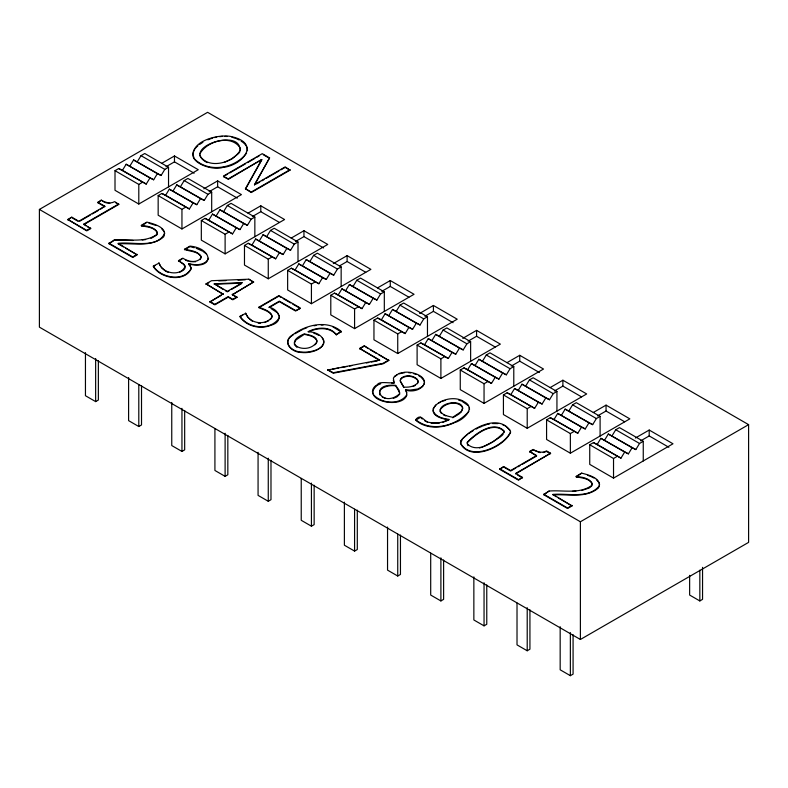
<?xml version="1.0" encoding="UTF-8"?>
<svg xmlns="http://www.w3.org/2000/svg" width="788" height="788" viewBox="0 0 788 788"><rect width="100%" height="100%" fill="white"/><g stroke="black" fill="none" stroke-linecap="round" stroke-linejoin="round"><path stroke-width="1.18" d="M503.936 432.75L503.985 430.819C493.16 420.24 475.223 433.735 467.215 442.324L467.934 445.683M316.894 342.179C317.515 335.964 308.669 334.939 304.296 333.856C279.346 344.376 308.669 356.048 316.894 341.687M164.761 233.051C157.698 249.195 131.665 241.364 118.131 243.374L137.201 254.869L132.739 257.44L108.813 243.62L114.25 239.985C128.158 238.843 144.756 243.236 156.792 234.479L157.433 232.499C154.931 227.042 145.731 225.496 141.338 225.772C146.883 226.983 154.625 227.171 157.433 232.992L156.792 234.972L150.981 238.439M510.614 432.257C504.231 446.963 470.298 462.497 460.497 443.437L462.467 438.808L467.678 434.237M462.842 408.411L461.01 411.779L452.736 417.276C448.224 416.291 442.393 415.434 440.078 410.873C440.344 400.54 469.175 399.132 461.01 412.272M294.239 343.223L296.022 339.923L304.296 334.348C308.699 335.333 314.845 336.161 316.943 340.751M417.463 383.707L418.123 381.816L417.344 379.855C413.582 376.181 407.465 375.147 402.776 377.619A7.85 4.531 0 0 0 400.343 381.431L403.85 387.588M208.584 258.218C205.638 265.507 195.345 265.566 188.903 263.566L191.238 268.225C184.451 282.193 160.703 278.262 153.305 266.049L159.166 263.084C162.013 273.889 181.476 276.982 185.15 266.098L183.643 263.97L178.482 260.651L183.643 264.463L185.15 266.58C185.554 269.634 182.008 271.042 179.802 272.185M279.415 317.544C271.2 330.96 248.319 329.02 239.956 316.284L245.817 313.329C249.52 323.898 265.93 326.114 272.077 316.865M199.817 153.975C206.761 140.914 231.672 133.891 240.478 148.38M240.419 149.887C233.415 162.899 208.564 169.981 199.778 155.512M239.552 152.429C245.088 126.07 178.512 147.592 207.165 162.604M424.486 383.48L422.535 386.455L417.699 389.036L409.858 390.099L405.623 389.627L406.677 392.936M432.996 409.041L435.784 404.983M440.128 409.937C444.442 402.944 457.651 400.028 462.743 407.623M503.936 432.257C496.026 440.916 477.873 454.538 467.136 443.802M599.372 485.782C588.666 499.159 567.764 493.012 552.969 494.421L556.151 496.745M467.215 442.817C475.223 434.227 493.16 420.733 503.985 431.312M223.496 176.049L262.266 153.66L269.585 157.886L254.485 184.619L285.187 166.889L290.004 170.159L251.224 192.548L245.452 188.716L261.744 159.521L228.313 178.827L223.496 176.532L228.313 179.319L261.744 159.521M245.452 189.209L261.744 160.013M254.485 185.101L269.585 157.886M406.736 394.896C399.654 405.318 382.131 403.653 373.926 395.202C370.567 391.616 373.433 386.504 377.285 384.751C379.717 379.609 397.329 386.031 393.261 380.23M161.737 163.323L174.473 155.965L198.261 169.706L138.796 204.033L115.009 190.302L115.009 170.681L118.722 168.534L122.445 170.336L126.159 164.249L153.66 179.782L157.383 173.685L161.097 175.488L164.81 169.39L168.534 167.253L168.534 186.864M129.872 166.051L133.596 159.954L161.097 175.488M137.309 161.757L141.022 155.66L144.746 153.512L168.534 167.253M118.722 168.534L146.233 184.077L149.947 177.98L153.66 179.782M203.826 188.854L217.636 180.885L241.423 194.616L181.949 228.953L158.161 215.222L158.161 195.601L161.885 193.454L165.598 195.257L169.322 189.159L196.823 204.693L200.536 198.606L204.25 200.408L207.973 194.311L211.686 192.164L211.686 211.785M173.035 190.962L176.748 184.875L204.25 200.408M180.472 186.667L184.185 180.58L187.899 178.433L211.686 192.164M161.885 193.454L189.386 208.987L193.099 202.89L196.823 204.693M248.053 213.154L260.789 205.806L284.576 219.537L225.112 253.864L201.324 240.133L201.324 220.512L205.038 218.374L208.761 220.167L212.474 214.08L239.976 229.613L243.699 223.516L247.412 225.319L251.126 219.231L254.849 217.084L254.849 236.705M216.188 215.882L219.911 209.785L247.412 225.319M223.625 211.588L227.338 205.491L231.061 203.353L254.849 217.084M205.038 218.374L232.549 233.908L236.262 227.811L239.976 229.613M291.205 238.074L303.951 230.717L327.739 244.447L268.265 278.785L244.477 265.054L244.477 245.432L248.2 243.285L251.914 245.088L255.627 238.991L283.138 254.534L286.852 248.437L290.565 250.239L294.288 244.142L298.002 241.995L298.002 261.616M259.351 240.793L263.064 234.706L290.565 250.239M266.777 236.508L270.501 230.411L274.214 228.264L298.002 241.995M248.2 243.285L275.701 258.819L279.415 252.731L283.138 254.534M333.304 263.606L347.104 255.637L370.892 269.368L311.427 303.705L287.64 289.964L287.64 270.353L291.353 268.206L295.067 270.008L298.79 263.911L326.291 279.445L330.005 273.357L333.728 275.15L337.441 269.063L341.155 266.915L341.155 286.536M302.503 265.714L306.217 259.616L333.728 275.15M309.94 261.419L313.654 255.332L317.367 253.184L341.155 266.915M291.353 268.206L318.854 283.739L322.578 277.642L326.291 279.445M377.521 287.906L390.267 280.548L414.045 294.288L354.58 328.616L330.793 314.885L330.793 295.264L334.506 293.116L338.229 294.919L341.943 288.832L369.444 304.365L373.167 298.268L376.881 300.07L380.594 293.973L384.317 291.836L384.317 311.447M345.656 290.634L349.38 284.537L376.881 300.07M353.093 286.339L356.806 280.242L360.53 278.095L384.317 291.836M334.506 293.116L362.017 308.65L365.731 302.562L369.444 304.365M419.61 313.437L433.42 305.468L457.207 319.199L397.733 353.536L373.955 339.805L373.955 320.184L377.669 318.037L381.382 319.839L385.105 313.742L412.607 329.276L416.32 323.188L420.043 324.991L423.757 318.894L427.47 316.746L427.47 336.368M388.819 315.545L392.532 309.448L420.043 324.991M396.256 311.25L399.969 305.163L403.683 303.016L427.47 316.746M377.669 318.037L405.17 333.57L408.883 327.473L412.607 329.276M462.773 338.357L476.573 330.379L500.36 344.12L440.896 378.447L417.108 364.716L417.108 345.095L420.822 342.947L424.545 344.75L428.258 338.663L455.76 354.196L459.483 348.099L463.196 349.902L466.91 343.814L470.633 341.667L470.633 361.288M431.972 340.465L435.695 334.368L463.196 349.902M439.409 336.171L443.122 330.074L446.845 327.926L470.633 341.667M420.822 342.947L448.333 358.491L452.046 352.394L455.76 354.196M506.989 362.657L519.735 355.299L543.523 369.03L484.049 403.367L460.261 389.636L460.261 370.015L463.984 367.868L467.698 369.671L471.411 363.573L498.922 379.117L502.636 373.019L506.349 374.822L510.072 368.725L513.786 366.578L513.786 386.199M475.134 365.376L478.848 359.289L506.349 374.822M482.561 361.091L486.285 354.994L489.998 352.847L513.786 366.578M463.984 367.868L491.485 383.401L495.199 377.314L498.922 379.117M550.142 387.578L562.888 380.22L586.676 393.951L527.211 428.288L503.424 414.547L503.424 394.926L507.137 392.788L510.851 394.591L514.574 388.494L542.075 404.027L545.788 397.93L549.512 399.733L553.225 393.645L556.939 391.498L556.939 411.119M518.287 390.296L522.001 384.199L549.512 399.733M525.724 386.002L529.438 379.905L533.151 377.767L556.939 391.498M507.137 392.788L534.638 408.322L538.362 402.225L542.075 404.027M593.305 412.488L606.051 405.13L629.839 418.861L570.364 453.199L546.577 439.468L546.577 419.846L550.3 417.699L554.013 419.502L557.727 413.404L585.228 428.948L588.951 422.851L592.665 424.653L596.378 418.556L600.101 416.409L600.101 436.03M561.45 415.207L565.163 409.12L592.665 424.653M568.877 410.922L572.6 404.825L576.314 402.678L600.101 416.409M550.3 417.699L577.801 433.233L581.514 427.145L585.228 428.948M635.394 438.02L649.204 430.051L672.991 443.782L613.527 478.119L589.739 464.378L589.739 444.767L593.453 442.62L597.166 444.422L600.889 438.325L628.391 453.858L632.104 447.771L635.827 449.574L639.541 443.477L643.254 441.329L643.254 460.95M604.603 440.128L608.316 434.03L635.827 449.574M612.04 435.833L615.753 429.746L619.466 427.598L643.254 441.329M593.453 442.62L620.954 458.153L624.677 452.056L628.391 453.858M246.614 153.059C235.11 168.612 208.052 173.419 194.124 158.487C187.849 141.19 219.556 133.438 231.859 136.718C261.183 143.377 242.399 165.628 222.551 167.489C210.859 171.331 180.816 160.2 197.926 145.78M399.683 393.744C382.111 409.07 367.169 383.066 395.674 385.322L398.925 390.001L399.683 394.236L396.817 396.965L393.291 398.433M468.85 411.326C456.735 425.924 431.322 432.72 415.68 419.669C421.511 412.39 423.747 422.595 430.12 422.496C436.542 423.944 443.24 422.329 449.012 419.403C443.171 418.586 435.331 416.901 433.026 410.646M200.162 259.587L201.107 256.858C197.887 250.909 189.081 251.628 184.471 249.284L189.967 246.112C213.292 248.24 214.907 270.087 188.903 264.059L188.903 263.566M238.991 153.138L231.859 158.989L224.324 162.417M501.592 435.941L503.128 434.286M270.461 319.564C276.322 312.994 263.428 309.044 258.937 307.162L258.937 307.655C263.448 309.891 270.038 311.142 272.116 316.254M314.875 344.839L316.215 343.519M293.156 334.939C281.05 342.012 291.668 352.591 301.518 352.492A17.444 10.067 0 0 0 311.821 351.744C317.653 350.611 328.064 344.622 322.282 337.865M458.695 414.242L460.241 412.932M500.833 436.542L492.707 441.93L482.335 447.072M394.601 376.733L396.975 374.96M377.285 385.243C359.446 400.156 401.397 409.79 406.736 395.389L406.677 392.444L405.465 389.715M199.551 144.509L202.93 142.283M294.948 333.777L302.69 329.414M457.848 414.784L452.736 417.768M468.565 433.567L473.155 430.701M39.4 209.431L207.608 112.32L748.6 424.653L748.6 542.371L580.392 639.482L39.4 327.148L39.4 209.431L580.392 521.764L748.6 424.653M85.784 225.752L83.814 224.127L90.689 228.589L86.729 230.874L67.827 219.468L71.787 217.183L78.82 221.241L104.804 206.239L100.647 209.125M104.804 206.732L97.771 202.664L101.317 200.132C105.306 202.526 110.369 204.151 114.723 201.62L118.761 204.447L83.814 224.619M67.827 219.96L71.787 217.183M97.771 202.664L101.317 200.132M165.982 166.761L174.473 161.855L194.124 173.202M115.009 170.681L138.796 184.412L142.51 182.274M79.854 221.132L90.246 215.134M92.334 213.932L98.569 210.327M83.814 224.127L118.761 203.954M67.827 219.468L86.729 230.382L90.689 228.096M223.496 176.532L227.693 174.118M229.781 172.907L245.501 163.825M247.599 162.623L254.938 158.388M257.026 157.176L259.124 155.965M108.813 243.62L113.344 241M141.338 225.289L146.854 222.098C153.305 223.733 168.08 227.377 163.677 236.824C151.385 247.659 133.024 242.862 118.131 243.856L123.43 246.92M141.338 225.772L145.938 223.122M209.135 191.671L217.636 186.776L237.286 198.113M158.161 195.601L181.949 209.332L185.672 207.185M256.602 183.88L259.774 182.048M261.892 180.826L264.01 179.605M266.127 178.383L278.834 171.045M280.952 169.824L285.187 167.381L290.004 170.159M108.813 243.128L132.739 256.947L137.201 254.376M245.452 188.716L251.224 192.055L290.004 169.666M188.539 264.266L190.341 266.245L191.238 268.718C184.451 282.685 160.703 278.755 153.305 266.541L155.137 265.487M184.471 249.776L189.967 246.605L194.134 247.737M252.298 216.592L260.789 211.686L279.405 222.433M178.482 260.651L182.806 258.159C187.938 261.596 196.34 263.507 200.891 258.178L201.107 256.366C197.581 250.929 190.233 250.456 184.471 249.284M178.482 261.143L181.939 259.144M201.324 220.512L225.112 234.253L228.825 232.105M206.042 283.867L223.181 294.249L206.042 283.867L211.509 280.715L248.831 279.198L253.618 281.966L232.342 294.732L253.618 281.966M206.042 284.36L208.781 282.784M295.451 241.512L303.951 236.607L323.602 247.944M244.477 245.432L268.265 259.163L271.988 257.016M232.342 294.249L236.952 297.391L232.785 299.804L228.175 297.145L214.848 304.838L209.844 301.952L223.181 293.766M214.277 283.808L227.348 291.353L242.497 282.606L214.277 283.808L223.319 289.531M209.844 301.952L221.123 295.441M225.329 290.683L227.348 291.846L229.367 290.683M231.386 289.511L241.492 283.68M209.844 301.459L214.848 304.345L228.175 296.652L232.785 299.312L236.952 296.909M269.063 307.606L279.376 301.656L295.628 311.033L300.179 308.404L295.628 310.541L279.376 301.164L269.063 307.113C279.976 309.93 283.857 321.662 271.052 325.237C260.336 329.679 246.664 326.518 239.956 316.776L242.704 315.19M258.937 307.162L278.913 295.628L300.179 307.911M85.449 352.63L85.449 395.714L95.643 401.604L98.362 400.038L98.362 360.638M258.937 307.655L278.913 296.121L281.04 297.352M339.667 265.812L347.104 261.517L365.721 272.264M287.64 270.353L311.427 284.084L315.141 281.937M128.602 377.55L128.602 420.634L138.796 426.525L141.515 424.949L141.515 385.559M381.766 291.343L390.267 286.438L408.874 297.184M330.793 295.264L354.58 308.994L358.294 306.857M336.377 334.339L341.342 331.472C327.512 319.652 306.65 324.528 293.156 334.447C281.05 341.519 291.668 352.098 301.518 352A17.444 10.067 0 0 0 311.821 351.251C331.226 347.025 324.41 332.043 307.99 331.728C316.599 327.138 330.369 325.907 336.377 334.831C329.709 326.833 317.436 327.522 308.847 331.837M336.377 334.831L341.342 331.472M359.633 348.434L364.194 345.804L388.799 360.5L382.998 363.849L333.255 373.207L327.709 370.005L379.688 360.008L359.633 348.434L379.688 360.5M171.754 402.461L171.754 445.555L181.949 451.435L184.668 449.869L184.668 410.479M359.633 348.926L363.278 346.819M424.919 316.254L433.42 311.349L453.07 322.696M373.955 320.184L397.733 333.915L401.456 331.768M388.799 360.008L382.998 363.357L333.255 372.714L327.709 369.513M214.917 428.613L214.917 470.466L225.112 476.356L227.831 474.78L227.831 435.39M391.518 382.968L393.852 383.254L394.01 382.682M468.082 341.174L476.573 336.269L495.189 347.016M417.108 345.095L440.896 358.836L444.609 356.688M405.465 390.208C421.6 394.483 434.178 378.733 413.513 373.069A15.75 9.092 0 0 0 404.579 372.231L399.28 373.374L394.601 376.24L393.409 378.122L394.01 383.165M258.07 452.302L258.07 495.386L268.265 501.266L270.983 499.7L270.983 460.31M442.462 422.486L449.012 419.886C413.237 414.518 446.757 390.04 464.408 401.88C476.661 408.361 462.674 420.546 454.44 422.634C442.364 428.426 426.288 429.549 415.68 420.162L420.654 417.285L422.25 419.019M511.235 366.095L519.735 361.19L539.386 372.527M460.261 370.015L484.049 383.746L487.772 381.599M301.233 478.444L301.233 520.297L311.427 526.187L314.146 524.621L314.146 485.221M554.397 391.006L562.888 386.1L581.505 396.847M503.424 394.926L527.211 408.667L530.925 406.519M344.386 502.133L344.386 545.217L354.58 551.098L357.299 549.531L357.299 510.141M515.628 473.923L550.576 453.258L515.628 473.43L522.503 477.4L518.543 480.178L499.641 469.264L503.601 466.486L510.634 470.544L536.618 455.543L529.585 451.485L536.618 456.035L522.06 464.437M529.585 451.485L533.131 449.436C537.13 451.839 542.183 453.455 546.537 450.923L550.576 453.258M499.641 469.264L503.601 466.979L510.634 471.037L515.825 468.033M529.585 451.977L533.131 449.928L540.135 452.667M597.55 415.926L606.051 411.021L624.667 421.767M546.577 419.846L570.364 433.577L574.078 431.43M517.903 466.841L519.981 465.639M499.641 468.771L518.543 479.685L522.503 477.4M387.548 527.044L387.548 570.128L397.733 576.018L400.452 574.452L400.452 535.052M552.969 494.421L572.029 505.916L567.577 508.487L543.651 494.667L549.088 491.042C562.996 489.89 579.594 494.293 591.63 485.526L592.271 483.556C589.769 478.089 580.569 476.543 576.176 476.829C581.721 478.03 589.463 478.227 592.271 484.039L591.63 486.019L589.296 487.949L581.633 490.51M543.651 494.667L549.088 491.042M576.176 476.336L581.692 473.145C588.134 474.8 602.958 478.405 598.516 487.88C586.223 498.706 567.862 493.909 552.969 494.913M576.176 476.829L581.692 473.145M640.703 440.837L649.204 435.931L668.854 447.279M589.739 444.767L613.527 458.498L617.24 456.351M543.651 494.184L567.577 507.994L572.029 505.423M430.701 553.196L430.701 595.048L440.896 600.939L443.614 599.363L443.614 559.972M473.854 576.875L473.854 619.969L484.049 625.849L486.767 624.283L486.767 584.893M517.017 603.027L517.017 644.88L527.211 650.77L529.93 649.194L529.93 609.804M560.17 626.716L560.17 669.8L570.364 675.68L573.083 674.114L573.083 634.724M689.638 575.348L689.638 595.048L699.833 600.939L702.551 599.363L702.551 567.36M476.208 429.066L478.237 427.983M438.699 402.993L440.778 401.978M413.079 386.504L415.512 385.332M479.193 427.559L482.049 426.308M378.151 384.869L380.732 383.736M264.601 322.528L268.728 320.736M303.715 329L306.778 327.778M207.825 139.811L212.73 138.028M543.247 452.568L546.537 451.416L550.576 453.75M482.995 425.894L486.324 424.791M441.812 401.476L445.151 400.393M479.508 447.958L481.389 447.367M399.28 373.867L400.964 373.374M214.691 137.575L216.651 137.112M487.427 424.427L489.486 424.003M327.709 370.005L330.133 369.562M332.546 369.119L338.594 368.016M341.007 367.572L347.055 366.469M349.468 366.026L351.891 365.583M366.39 362.933L368.804 362.49M371.227 362.047L377.265 360.943M313.959 325.769L316.027 325.444M401.811 373.118L404.579 372.714M195.601 261.754L190.016 261.606M219.596 136.669L222.531 136.354M142.204 239.966L145.642 239.591M439.261 423.205L431.085 423.136M492.5 423.53L497.819 423.589M572.423 491.308L575.9 491.151M214.277 284.301L241.276 283.148M218.729 280.912L225.959 280.617M237.996 280.124L245.216 279.829M321.11 325.05L323.129 325.001M132.955 240.478L114.25 239.985M224.905 136.413L227.269 136.462M258.198 323.169L260.444 323.228M108.32 203.363L109.847 203.442M105.06 202.457L107.227 203.058M148.883 223.152L156.3 225.555M458.714 400.206L460.763 400.826M231.859 137.21L235.119 138.225M313.801 333.255L315.515 333.836M413.513 373.561L416.261 374.517M587.759 475.322L590.015 476.179M196.212 248.309L202.496 251.067M382.259 397.014L385.706 398.433M443.654 414.99L445.742 415.857M168.474 272.421L165.697 271.259L161.274 267.437M185.426 260.04L188.125 261.242M461.788 401.141L468.358 405.692M502.498 424.653L504.665 425.678M332.969 326.961L341.342 331.955M236.213 138.56L239.256 140.028M424.722 420.831L427.342 422.112M102.253 201.078L104.124 202.004M316.372 334.132L318.766 335.314M591.138 476.612L593.985 478.03M271.072 308.581L277.317 312.708L279.356 316.096M263.31 154.753L267.496 157.167M141.022 155.66L164.81 169.39M184.185 180.58L207.973 194.311M227.338 205.491L251.126 219.231M270.501 230.411L294.288 244.142M313.654 255.332L337.441 269.063M356.806 280.242L380.594 293.973M399.969 305.163L423.757 318.894M443.122 330.074L466.91 343.814M486.285 354.994L510.072 368.725M529.438 379.905L553.225 393.645M572.6 404.825L596.378 418.556M615.753 429.746L639.541 443.477M133.596 159.954L157.383 173.685M176.748 184.875L200.536 198.606M219.911 209.785L243.699 223.516M263.064 234.706L286.852 248.437M306.217 259.616L330.005 273.357M349.38 284.537L373.167 298.268M392.532 309.448L416.32 323.188M435.695 334.368L459.483 348.099M478.848 359.289L502.636 373.019M522.001 384.199L545.788 397.93M565.163 409.12L588.951 422.851M608.316 434.03L632.104 447.771M126.159 164.249L149.947 177.98M169.322 189.159L193.099 202.89M212.474 214.08L236.262 227.811M255.627 238.991L279.415 252.731M298.79 263.911L322.578 277.642M341.943 288.832L365.731 302.562M385.105 313.742L408.883 327.473M428.258 338.663L452.046 352.394M471.411 363.573L495.199 377.314M514.574 388.494L538.362 402.225M557.727 413.404L581.514 427.145M600.889 438.325L624.677 452.056M122.445 170.336L146.233 184.077M165.598 195.257L189.386 208.987M208.761 220.167L232.549 233.908M251.914 245.088L275.701 258.819M295.067 270.008L318.854 283.739M338.229 294.919L362.017 308.65M381.382 319.839L405.17 333.57M424.545 344.75L448.333 358.491M467.698 369.671L491.485 383.401M510.851 394.591L534.638 408.322M554.013 419.502L577.801 433.233M597.166 444.422L620.954 458.153M283.168 298.573L290.605 302.878M292.732 304.109L299.115 307.793M115.737 202.693L118.761 204.447M253.618 282.449L248.831 279.198M368.291 348.66L364.194 345.804M370.35 349.842L376.497 353.398M378.545 354.58L388.799 360.5M97.771 202.181L104.804 206.239M232.342 294.732L236.952 297.391M252.475 321.366L247.944 317.426L245.452 313.112M125.548 248.141L136.137 254.258M558.268 497.967L572.029 505.916M72.791 218.256L77.815 221.152M87.744 226.885L90.689 228.589M517.598 475.056L522.503 477.892M418.871 375.817L420.437 376.851M241.118 141.111C244.536 143.13 247.796 146.519 247.501 150.764M505.758 426.19L510.053 430.12M203.304 251.658L206.554 254.031M296.899 347.311L294.338 344.474M421.216 377.363L424.062 380.614L424.574 382.308M596.368 479.616L599.175 482.896L599.599 484.59M161.53 228.559L164.337 231.839M440.078 411.366L441.241 413.276M160.742 266.472L158.802 262.877M379.905 394.995C377.176 387.125 390.119 384.869 395.674 385.815L399.733 392.621M469.293 407.504L469.53 409.366M699.833 570.157L699.833 600.939M649.204 430.051L649.204 435.931M613.527 458.498L613.527 478.119M606.051 405.13L606.051 411.021M580.392 521.764L580.392 639.482M570.364 433.577L570.364 453.199M570.364 632.597L570.364 675.68M562.888 380.22L562.888 386.1M527.211 408.667L527.211 428.288M527.211 607.686L527.211 650.77M519.735 355.299L519.735 361.19M484.049 383.746L484.049 403.367M484.049 582.765L484.049 625.849M476.573 330.379L476.573 336.269M440.896 358.836L440.896 378.447M440.896 557.845L440.896 600.939M433.42 305.468L433.42 311.349M397.733 333.915L397.733 353.536M397.733 534.165L397.733 576.018M390.267 280.548L390.267 286.438M354.58 308.994L354.58 328.616M354.58 509.245L354.58 551.098M347.104 255.637L347.104 261.517M311.427 284.084L311.427 303.705M311.427 483.103L311.427 526.187M303.951 230.717L303.951 236.607M268.265 259.163L268.265 278.785M268.265 458.183L268.265 501.266M260.789 205.806L260.789 211.686M225.112 234.253L225.112 253.864M225.112 433.262L225.112 476.356M217.636 180.885L217.636 186.776M181.949 209.332L181.949 228.953M181.949 408.351L181.949 451.435M174.473 155.965L174.473 161.855M138.796 184.412L138.796 204.033M138.796 384.662L138.796 426.525M95.643 358.52L95.643 401.604M408.598 372.714A15.75 9.092 0 0 1 410.617 372.941M460.97 440.699L460.497 442.945C470.298 462.004 504.231 446.471 510.614 431.765C500.075 412.774 470.731 428.032 460.97 440.699M418.123 381.323L417.463 383.214C413.927 386.721 408.627 387.489 403.85 387.095L400.343 380.939A7.85 4.531 0 0 1 402.786 377.127C407.465 374.655 413.582 375.689 417.344 379.363L418.123 381.323"/></g></svg>
